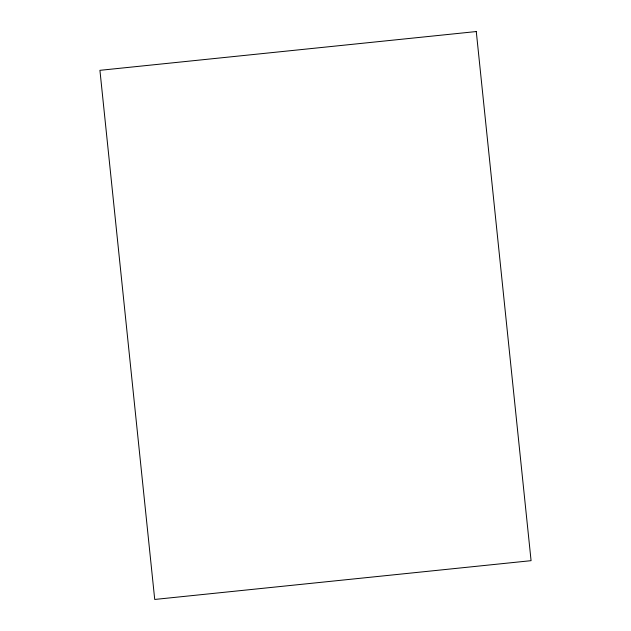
<?xml version="1.0" encoding="UTF-8"?>
<svg xmlns="http://www.w3.org/2000/svg" width="631" height="631" viewBox="0 0 631 631"><rect width="100%" height="100%" fill="white"/><g stroke="black" fill="none" stroke-linecap="round" stroke-linejoin="round"><path stroke-width="0.95" d="M476.279 31.55L99.927 70.325L154.721 599.45L531.073 560.675L476.279 31.55"/></g></svg>
